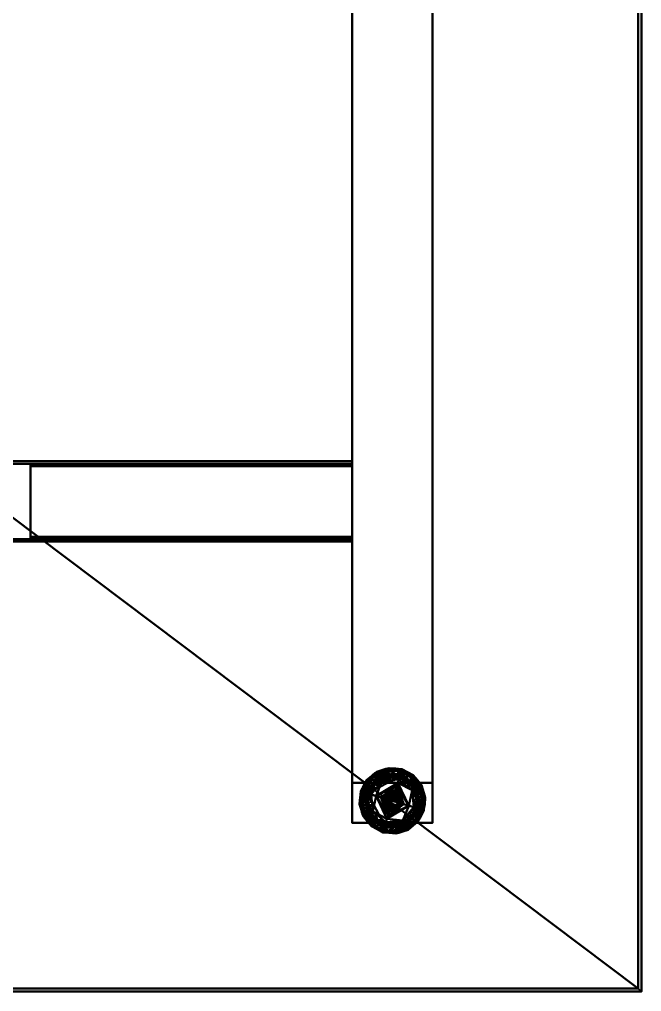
# Model space of a CAD drawing. Header units: millimetres. Extents: x -1905 to 795, y -245 to 965.
# Drawn here: x 409 to 795, y -245 to 360 of the extents above; entities that cross this region are included whole.
import ezdxf

# ---------------------------------------------------------------- set-up
doc = ezdxf.new("R2010")
doc.units = ezdxf.units.MM
doc.layers.add('I-FURN', color=7, linetype='Continuous', lineweight=40)

msp = doc.modelspace()

# ---------------------------------------------------------------- meshes
at = {"layer": 'I-FURN', "color": 252, "true_color": 0xa39689}
mesh = msp.add_polyface(dxfattribs=at)
corners = [(-554.52, -245.09, 725), (795.48, -245.09, 725), (795.48, 964.91, 725), (-554.52, 964.91, 725), (-554.52, 962.91, 725), (793.48, 962.91, 725), (793.48, -243.09, 725), (-554.52, -243.09, 725)]
mesh.append_faces([[corners[k] for k in face] for face in [(5, 6, 1, 2)]], dxfattribs={"vtx1": -1, "vtx3": -1, "color": 252})
mesh.append_faces([[corners[k] for k in face] for face in [(3, 4, 5, 2)]], dxfattribs={"vtx2": -1, "color": 252})
mesh.append_faces([[corners[k] for k in face] for face in [(6, 7, 0, 1)]], dxfattribs={"vtx3": -1, "color": 252})
mesh = msp.add_polyface(dxfattribs=at)
corners = [(-554.52, -245.09, 700), (-554.52, -243.09, 700), (793.48, -243.09, 700), (793.48, 962.91, 700), (-554.52, 962.91, 700), (-554.52, 964.91, 700), (795.48, 964.91, 700), (795.48, -245.09, 700)]
mesh.append_faces([[corners[k] for k in face] for face in [(2, 7, 0, 1)]], dxfattribs={"vtx0": -1, "color": 252})
mesh.append_faces([[corners[k] for k in face] for face in [(7, 2, 3, 6)]], dxfattribs={"vtx0": -1, "vtx2": -1, "color": 252})
mesh.append_faces([[corners[k] for k in face] for face in [(5, 6, 3, 4)]], dxfattribs={"vtx1": -1, "color": 252})
mesh = msp.add_polyface(dxfattribs=at)
corners = [(793.48, 962.91, 725), (-554.52, 962.91, 725), (-554.52, -243.09, 725), (793.48, -243.09, 725), (82.31, 428.44, 725), (82.31, 292.33, 725), (-202.78, 292.33, 725), (-202.78, 428.44, 725)]
mesh.append_faces([[corners[k] for k in face] for face in [(0, 4, 5, 3), (4, 0, 1, 7)]], dxfattribs={"vtx0": -1, "vtx2": -1, "color": 252})
mesh.append_faces([[corners[k] for k in face] for face in [(2, 3, 5, 6), (6, 7, 1, 2)]], dxfattribs={"vtx1": -1, "vtx3": -1, "color": 252})
mesh = msp.add_polyface(dxfattribs=at)
corners = [(793.48, 962.91, 700), (793.48, -243.09, 700), (-554.52, -243.09, 700), (-554.52, 962.91, 700), (82.31, 428.44, 700), (-202.78, 428.44, 700), (-202.78, 292.33, 700), (82.31, 292.33, 700)]
mesh.append_faces([[corners[k] for k in face] for face in [(3, 5, 6, 2), (2, 6, 7, 1)]], dxfattribs={"vtx0": -1, "vtx2": -1, "color": 252})
mesh.append_faces([[corners[k] for k in face] for face in [(4, 5, 3, 0), (7, 4, 0, 1)]], dxfattribs={"vtx1": -1, "vtx3": -1, "color": 252})
mesh = msp.add_polyface(dxfattribs=at)
corners = [(793.48, 962.91, 725), (793.48, -243.09, 725), (793.48, -243.09, 700), (793.48, 962.91, 700)]
mesh.append_faces([[corners[k] for k in face] for face in [(0, 1, 2, 3)]], dxfattribs={"color": 252})
mesh = msp.add_polyface(dxfattribs=at)
corners = [(793.48, -243.09, 725), (793.48, 962.91, 725), (793.48, 962.91, 700), (793.48, -243.09, 700)]
mesh.append_faces([[corners[k] for k in face] for face in [(0, 1, 2, 3)]], dxfattribs={"color": 252})
mesh = msp.add_polyface(dxfattribs=at)
corners = [(795.48, 964.91, 725), (795.48, -245.09, 725), (795.48, -245.09, 700), (795.48, 964.91, 700)]
mesh.append_faces([[corners[k] for k in face] for face in [(0, 1, 2, 3)]], dxfattribs={"color": 252})
at = {"layer": 'I-FURN', "color": 250, "true_color": 0x141414}
mesh = msp.add_polyface(dxfattribs=at)
corners = [(615.48, 859.91, 20.54), (615.48, 834.91, 20.54), (615.48, 834.91, 650), (615.48, -115.09, 650), (615.48, -115.09, 20.54), (615.48, -140.09, 20.54), (615.48, -140.09, 700), (615.48, 859.91, 700)]
mesh.append_faces([[corners[k] for k in face] for face in [(7, 2, 3, 6)]], dxfattribs={"vtx0": -1, "vtx2": -1, "color": 250})
mesh.append_faces([[corners[k] for k in face] for face in [(0, 1, 2, 7)]], dxfattribs={"vtx2": -1, "color": 250})
mesh.append_faces([[corners[k] for k in face] for face in [(3, 4, 5, 6)]], dxfattribs={"vtx3": -1, "color": 250})
mesh = msp.add_polyface(dxfattribs=at)
corners = [(615.48, 859.91, 700), (615.48, -140.09, 700), (665.48, -140.09, 700), (665.48, 859.91, 700)]
mesh.append_faces([[corners[k] for k in face] for face in [(3, 0, 1, 2)]], dxfattribs={"color": 250})
mesh = msp.add_polyface(dxfattribs=at)
corners = [(665.48, 859.91, 20.54), (665.48, 859.91, 700), (665.48, -140.09, 700), (665.48, -140.09, 20.54), (665.48, -115.09, 20.54), (665.48, -115.09, 650), (665.48, 834.91, 650), (665.48, 834.91, 20.54)]
mesh.append_faces([[corners[k] for k in face] for face in [(2, 5, 6, 1)]], dxfattribs={"vtx0": -1, "vtx2": -1, "color": 250})
mesh.append_faces([[corners[k] for k in face] for face in [(3, 4, 5, 2)]], dxfattribs={"vtx2": -1, "color": 250})
mesh.append_faces([[corners[k] for k in face] for face in [(6, 7, 0, 1)]], dxfattribs={"vtx3": -1, "color": 250})
mesh = msp.add_polyface(dxfattribs=at)
corners = [(615.48, -115.09, 650), (615.48, 834.91, 650), (665.48, 834.91, 650), (665.48, -115.09, 650)]
mesh.append_faces([[corners[k] for k in face] for face in [(0, 1, 2, 3)]], dxfattribs={"color": 250})
mesh = msp.add_polyface(dxfattribs=at)
corners = [(-1724.52, 84.91, 700), (-1724.52, 34.91, 700), (615.48, 34.91, 700), (615.48, 84.91, 700)]
mesh.append_faces([[corners[k] for k in face] for face in [(3, 0, 1, 2)]], dxfattribs={"color": 250})
mesh = msp.add_polyface(dxfattribs=at)
corners = [(-1724.52, 34.91, 650), (-1724.52, 84.91, 650), (615.48, 84.91, 650), (615.48, 34.91, 650)]
mesh.append_faces([[corners[k] for k in face] for face in [(0, 1, 2, 3)]], dxfattribs={"color": 250})
mesh = msp.add_polyface(dxfattribs=at)
corners = [(-1724.52, 84.91, 650), (-1724.52, 84.91, 700), (615.48, 84.91, 700), (615.48, 84.91, 650)]
mesh.append_faces([[corners[k] for k in face] for face in [(3, 0, 1, 2)]], dxfattribs={"color": 250})
mesh = msp.add_polyface(dxfattribs=at)
corners = [(615.48, 84.91, 700), (615.48, 34.91, 700), (615.48, 34.91, 650), (615.48, 84.91, 650), (615.48, 83.41, 698.5), (615.48, 83.41, 651.5), (615.48, 36.41, 651.5), (615.48, 36.41, 698.5)]
mesh.append_faces([[corners[k] for k in face] for face in [(3, 5, 6, 2), (2, 6, 7, 1)]], dxfattribs={"vtx0": -1, "vtx2": -1, "color": 250})
mesh.append_faces([[corners[k] for k in face] for face in [(4, 5, 3, 0), (7, 4, 0, 1)]], dxfattribs={"vtx1": -1, "vtx3": -1, "color": 250})
mesh = msp.add_polyface(dxfattribs=at)
corners = [(-1724.52, 83.41, 698.5), (-1724.52, 83.41, 651.5), (615.48, 83.41, 651.5), (615.48, 83.41, 698.5)]
mesh.append_faces([[corners[k] for k in face] for face in [(3, 0, 1, 2)]], dxfattribs={"color": 250})
mesh = msp.add_polyface(dxfattribs=at)
corners = [(-1724.52, 83.41, 651.5), (-1724.52, 36.41, 651.5), (615.48, 36.41, 651.5), (615.48, 83.41, 651.5)]
mesh.append_faces([[corners[k] for k in face] for face in [(3, 0, 1, 2)]], dxfattribs={"color": 250})
mesh = msp.add_polyface(dxfattribs=at)
corners = [(-1724.52, 36.41, 698.5), (-1724.52, 83.41, 698.5), (615.48, 83.41, 698.5), (615.48, 36.41, 698.5)]
mesh.append_faces([[corners[k] for k in face] for face in [(0, 1, 2, 3)]], dxfattribs={"color": 250})
mesh = msp.add_polyface(dxfattribs=at)
corners = [(415.48, 83.41, 651.5), (415.48, 81.91, 651.5), (415.48, 81.91, 697), (415.48, 37.91, 697), (415.48, 37.91, 651.5), (415.48, 36.41, 651.5), (415.48, 36.41, 698.5), (415.48, 83.41, 698.5)]
mesh.append_faces([[corners[k] for k in face] for face in [(7, 2, 3, 6)]], dxfattribs={"vtx0": -1, "vtx2": -1, "color": 250})
mesh.append_faces([[corners[k] for k in face] for face in [(0, 1, 2, 7)]], dxfattribs={"vtx2": -1, "color": 250})
mesh.append_faces([[corners[k] for k in face] for face in [(3, 4, 5, 6)]], dxfattribs={"vtx3": -1, "color": 250})
mesh = msp.add_polyface(dxfattribs=at)
corners = [(415.48, 83.41, 698.5), (415.48, 36.41, 698.5), (615.48, 36.41, 698.5), (615.48, 83.41, 698.5)]
mesh.append_faces([[corners[k] for k in face] for face in [(0, 1, 2, 3)]], dxfattribs={"color": 250})
mesh = msp.add_polyface(dxfattribs=at)
corners = [(415.48, 83.41, 651.5), (415.48, 83.41, 698.5), (615.48, 83.41, 698.5), (615.48, 83.41, 651.5)]
mesh.append_faces([[corners[k] for k in face] for face in [(3, 0, 1, 2)]], dxfattribs={"color": 250})
mesh = msp.add_polyface(dxfattribs=at)
corners = [(415.48, 81.91, 651.5), (415.48, 83.41, 651.5), (615.48, 83.41, 651.5), (615.48, 81.91, 651.5)]
mesh.append_faces([[corners[k] for k in face] for face in [(0, 1, 2, 3)]], dxfattribs={"color": 250})
mesh = msp.add_polyface(dxfattribs=at)
corners = [(415.48, 37.91, 697), (415.48, 81.91, 697), (615.48, 81.91, 697), (615.48, 37.91, 697)]
mesh.append_faces([[corners[k] for k in face] for face in [(3, 0, 1, 2)]], dxfattribs={"color": 250})
mesh = msp.add_polyface(dxfattribs=at)
corners = [(415.48, 81.91, 697), (415.48, 81.91, 651.5), (615.48, 81.91, 651.5), (615.48, 81.91, 697)]
mesh.append_faces([[corners[k] for k in face] for face in [(0, 1, 2, 3)]], dxfattribs={"color": 250})
mesh = msp.add_polyface(dxfattribs=at)
corners = [(615.48, 83.41, 651.5), (615.48, 83.41, 698.5), (615.48, 36.41, 698.5), (615.48, 36.41, 651.5), (615.48, 37.91, 651.5), (615.48, 37.91, 697), (615.48, 81.91, 697), (615.48, 81.91, 651.5)]
mesh.append_faces([[corners[k] for k in face] for face in [(2, 5, 6, 1)]], dxfattribs={"vtx0": -1, "vtx2": -1, "color": 250})
mesh.append_faces([[corners[k] for k in face] for face in [(3, 4, 5, 2)]], dxfattribs={"vtx2": -1, "color": 250})
mesh.append_faces([[corners[k] for k in face] for face in [(6, 7, 0, 1)]], dxfattribs={"vtx3": -1, "color": 250})
mesh = msp.add_polyface(dxfattribs=at)
corners = [(-1724.52, 36.41, 651.5), (-1724.52, 36.41, 698.5), (615.48, 36.41, 698.5), (615.48, 36.41, 651.5)]
mesh.append_faces([[corners[k] for k in face] for face in [(3, 0, 1, 2)]], dxfattribs={"color": 250})
mesh = msp.add_polyface(dxfattribs=at)
corners = [(415.48, 36.41, 651.5), (415.48, 37.91, 651.5), (615.48, 37.91, 651.5), (615.48, 36.41, 651.5)]
mesh.append_faces([[corners[k] for k in face] for face in [(0, 1, 2, 3)]], dxfattribs={"color": 250})
mesh = msp.add_polyface(dxfattribs=at)
corners = [(415.48, 37.91, 651.5), (415.48, 37.91, 697), (615.48, 37.91, 697), (615.48, 37.91, 651.5)]
mesh.append_faces([[corners[k] for k in face] for face in [(3, 0, 1, 2)]], dxfattribs={"color": 250})
mesh = msp.add_polyface(dxfattribs=at)
corners = [(415.48, 36.41, 698.5), (415.48, 36.41, 651.5), (615.48, 36.41, 651.5), (615.48, 36.41, 698.5)]
mesh.append_faces([[corners[k] for k in face] for face in [(3, 0, 1, 2)]], dxfattribs={"color": 250})
mesh = msp.add_polyface(dxfattribs=at)
corners = [(-1724.52, 34.91, 700), (-1724.52, 34.91, 650), (615.48, 34.91, 650), (615.48, 34.91, 700)]
mesh.append_faces([[corners[k] for k in face] for face in [(3, 0, 1, 2)]], dxfattribs={"color": 250})
at = {"layer": 'I-FURN', "color": 250, "true_color": 0x191919}
mesh = msp.add_polyface(dxfattribs=at)
corners = [(625.1, -121.73, -0.13), (623.48, -121.25, 0.2), (622.12, -120.83, 1.16), (621.2, -120.56, 2.58), (620.88, -120.46, 4.27), (624.64, -113.4, 4.27), (630.81, -108.31, 4.27), (638.46, -105.97, 4.27), (646.42, -106.74, 4.27), (653.48, -110.49, 4.27), (658.57, -116.66, 4.27), (660.91, -124.31, 4.27), (660.15, -132.27, 4.27), (659.82, -132.18, 2.58), (658.91, -131.9, 1.16), (657.54, -131.49, 0.2), (655.93, -131.01, -0.13), (654.7, -118.75, -0.13), (645.15, -110.95, -0.13), (632.89, -112.19, -0.13), (626.69, -113.19, 1.04), (659.31, -123, 1.04), (622.94, -116.6, 4.27), (660.56, -127.92, 4.27), (623.9, -116.35, 1.35), (659.9, -127.18, 1.35), (642.1, -107.22, 1.16), (649.75, -109.53, 1.16), (635.07, -107.84, 1.26), (655.28, -113.92, 1.26), (624.9, -117.55, 0.27), (628.99, -116.96, -0.13), (658.4, -127.63, 0.27), (655.31, -124.88, -0.13), (630.66, -111.03, 0.42), (631.31, -108.73, 2.04), (627.72, -110.86, 4.27), (625.91, -112.45, 2.61), (634.63, -107.14, 4.27), (628.57, -110.08, 2.66), (657.2, -119.01, 0.42), (657.93, -116.74, 2.04), (659.74, -120.49, 4.27), (660.37, -122.82, 2.61), (656.03, -113.58, 4.27), (659.46, -119.38, 2.66), (639.02, -111.57, -0.13), (649.92, -114.85, -0.13), (642.44, -106.36, 4.27), (649.95, -108.62, 4.27), (646.24, -107.32, 2.03), (645.57, -108.8, 0.44), (633.69, -109.83, 0.25), (637.89, -108.46, 0.35), (638.66, -106.91, 1.53), (655.33, -116.34, 0.25), (652.59, -112.88, 0.35), (652.8, -111.17, 1.53)]
mesh.append_faces([[corners[k] for k in face] for face in [(5, 24, 22), (8, 50, 48), (1, 30, 0), (47, 56, 17), (17, 40, 33), (36, 37, 5), (7, 28, 38), (42, 45, 10), (46, 51, 18), (49, 50, 8), (9, 57, 49)]], dxfattribs={"vtx0": -1, "vtx1": -1, "color": 250})
mesh.append_faces([[corners[k] for k in face] for face in [(29, 44, 41), (32, 21, 25), (42, 43, 45), (24, 30, 1), (28, 34, 35), (27, 51, 50), (3, 22, 24), (30, 24, 20), (40, 29, 41), (37, 20, 24), (27, 47, 51), (52, 34, 28), (32, 33, 21), (23, 13, 25), (17, 56, 55), (50, 49, 27), (35, 38, 28), (30, 20, 31), (27, 49, 57), (25, 15, 32), (43, 21, 45), (28, 53, 52), (34, 20, 35), (53, 28, 54), (40, 55, 29), (34, 31, 20), (37, 39, 20), (39, 37, 36), (5, 37, 24), (35, 20, 39), (35, 39, 6), (40, 21, 33), (40, 41, 21), (11, 25, 43), (10, 45, 41), (21, 43, 25), (41, 45, 21), (52, 53, 19), (26, 48, 50), (57, 56, 27), (26, 50, 51), (26, 51, 46), (52, 19, 34), (53, 26, 46), (26, 53, 54), (26, 54, 48), (54, 28, 7), (56, 29, 55), (55, 40, 17), (29, 56, 57), (56, 47, 27), (57, 9, 29)]], dxfattribs={"vtx0": -1, "vtx1": -1, "vtx2": -1, "color": 250})
mesh.append_faces([[corners[k] for k in face] for face in [(25, 14, 15), (32, 15, 16), (39, 36, 6), (32, 16, 33), (35, 6, 38), (29, 9, 44)]], dxfattribs={"vtx0": -1, "vtx2": -1, "color": 250})
mesh.append_faces([[corners[k] for k in face] for face in [(2, 3, 24), (13, 14, 25), (7, 48, 54), (1, 2, 24), (11, 23, 25), (31, 0, 30), (19, 31, 34), (42, 11, 43), (44, 10, 41), (47, 18, 51), (46, 19, 53)]], dxfattribs={"vtx1": -1, "vtx2": -1, "color": 250})
mesh.append_faces([[corners[k] for k in face] for face in [(23, 12, 13), (3, 4, 22)]], dxfattribs={"vtx2": -1, "color": 250})
mesh = msp.add_polyface(dxfattribs=at)
corners = [(620.88, -120.46, 4.27), (621.08, -120.52, 5.59), (621.64, -120.69, 6.78), (622.52, -120.96, 7.75), (623.64, -121.29, 8.39), (632.17, -110.84, 8.39), (645.59, -109.49, 8.39), (656.04, -118.03, 8.39), (657.39, -131.45, 8.39), (658.51, -131.78, 7.75), (659.39, -132.05, 6.78), (659.95, -132.22, 5.59), (660.15, -132.27, 4.27), (660.91, -124.31, 4.27), (658.57, -116.66, 4.27), (653.48, -110.49, 4.27), (646.42, -106.74, 4.27), (638.46, -105.97, 4.27), (630.81, -108.31, 4.27), (624.64, -113.4, 4.27), (627.9, -116.07, 8.39), (656.72, -124.74, 8.39), (624.38, -114.84, 6.6), (660.33, -125.66, 6.6), (622.94, -116.6, 4.27), (660.56, -127.92, 4.27), (622.56, -117.15, 5.9), (660.58, -128.59, 5.9), (629.61, -110.06, 6.9), (658.61, -118.78, 6.9), (624.1, -117.21, 7.75), (626.56, -113.28, 7.45), (659.25, -127.79, 7.75), (659.38, -123.15, 7.45), (636.55, -107.18, 6.94), (654.41, -112.56, 6.94), (626.94, -111.61, 6.19), (659.98, -121.55, 6.19), (629.65, -109.24, 5.61), (634.63, -107.14, 4.27), (633.06, -107.79, 6.26), (627.72, -110.86, 4.27), (632.95, -108.92, 7.56), (659.03, -118.08, 5.61), (656.03, -113.58, 4.27), (656.98, -114.98, 6.26), (659.74, -120.49, 4.27), (656.66, -116.3, 7.55), (656.38, -121.38, 8.39), (636.47, -106.48, 5.59), (642.51, -106.39, 6.15), (648.96, -108.41, 6.58), (654.86, -112.01, 5.59), (649.95, -108.62, 4.27), (652.19, -110.08, 6.22), (638.88, -110.17, 8.39), (635.53, -110.51, 8.39), (650.82, -113.76, 8.39), (651.24, -110.65, 7.55), (653.43, -115.89, 8.39), (647.67, -108.94, 7.71), (642.93, -107.61, 7.65), (648.2, -111.63, 8.39), (625.77, -118.68, 8.39), (657.05, -128.09, 8.39), (630.04, -113.46, 8.39), (642.44, -106.36, 4.27), (642.24, -109.83, 8.39)]
mesh.append_faces([[corners[k] for k in face] for face in [(4, 30, 3), (10, 27, 9), (24, 26, 19), (2, 26, 1), (53, 54, 15), (19, 36, 41), (44, 45, 14), (15, 52, 44), (55, 34, 56)]], dxfattribs={"vtx0": -1, "vtx1": -1, "color": 250})
mesh.append_faces([[corners[k] for k in face] for face in [(23, 27, 13), (19, 26, 22), (26, 24, 1), (22, 30, 31), (36, 31, 28), (42, 40, 28), (40, 38, 28), (49, 34, 50), (27, 11, 25), (43, 45, 29), (33, 23, 37), (3, 30, 22), (32, 23, 33), (45, 47, 29), (28, 38, 36), (26, 3, 22), (23, 9, 27), (23, 32, 9), (30, 63, 31), (31, 36, 22), (37, 46, 43), (28, 65, 42), (47, 45, 35), (37, 29, 33), (64, 32, 33), (47, 48, 29), (49, 50, 17), (51, 50, 61), (16, 50, 51), (36, 19, 22), (38, 41, 36), (29, 37, 43), (37, 23, 13), (54, 51, 58), (40, 42, 34), (38, 40, 18), (49, 40, 34), (52, 45, 44), (35, 45, 52), (14, 45, 43), (29, 48, 33), (51, 60, 58), (40, 49, 39), (52, 15, 54), (60, 51, 61), (54, 58, 35), (42, 56, 34), (35, 52, 54), (51, 54, 53), (50, 34, 61), (59, 47, 35), (60, 62, 58), (59, 35, 58), (61, 6, 60), (55, 61, 34), (28, 31, 65)]], dxfattribs={"vtx0": -1, "vtx1": -1, "vtx2": -1, "color": 250})
mesh.append_faces([[corners[k] for k in face] for face in [(40, 39, 18), (26, 2, 3), (38, 18, 41), (42, 65, 5), (37, 13, 46), (42, 5, 56), (60, 6, 62), (30, 4, 63)]], dxfattribs={"vtx0": -1, "vtx2": -1, "color": 250})
mesh.append_faces([[corners[k] for k in face] for face in [(8, 9, 32), (20, 65, 31, 63), (10, 11, 27), (7, 48, 47), (25, 13, 27), (64, 8, 32), (21, 64, 33, 48), (57, 59, 58, 62), (17, 39, 49), (46, 14, 43), (66, 17, 50, 16), (53, 16, 51), (59, 7, 47), (67, 6, 61, 55)]], dxfattribs={"vtx1": -1, "vtx2": -1, "color": 250})
mesh.append_faces([[corners[k] for k in face] for face in [(24, 0, 1), (11, 12, 25)]], dxfattribs={"vtx2": -1, "color": 250})
mesh = msp.add_polyface(dxfattribs=at)
corners = [(657.39, -131.45, 8.39), (656.04, -118.03, 8.39), (645.59, -109.49, 8.39), (632.17, -110.84, 8.39), (623.64, -121.29, 8.39), (624.57, -121.57, 8.78), (625.48, -121.85, 9.22), (626.37, -122.11, 9.71), (627.24, -122.37, 10.25), (633.95, -114.16, 10.25), (644.51, -113.09, 10.25), (652.73, -119.81, 10.25), (653.79, -130.36, 10.25), (654.66, -130.62, 9.71), (655.54, -130.89, 9.22), (656.46, -131.17, 8.78), (629.65, -119.42, 10.25), (653.41, -126.57, 10.25), (626.7, -117.54, 8.39), (656.91, -126.62, 8.39), (626.66, -118.04, 9), (656.67, -127.07, 9), (629.44, -114.19, 8.39), (631.41, -113.59, 9.22), (639.23, -113.62, 10.25), (638.88, -110.17, 8.39), (656.47, -122.32, 8.39), (655.16, -120.73, 9.22), (648.62, -116.45, 10.25), (650.82, -113.76, 8.39), (642.02, -110.75, 9.22), (647.86, -112.55, 9.25), (652.15, -116.07, 9.3), (636.05, -111.78, 9.45), (627.46, -119.03, 9.6), (631.8, -116.79, 10.25), (628.98, -116.12, 9.36), (628.26, -115.23, 8.82), (630.98, -115.05, 9.69), (633.29, -113.38, 9.66), (655.45, -127.45, 9.6), (653.07, -123.19, 10.25), (655.79, -124.18, 9.36), (656.88, -123.84, 8.82), (654.71, -122.19, 9.69), (653.7, -119.52, 9.66), (653.96, -118.16, 9.2), (653.43, -115.89, 8.39), (653.46, -116.05, 8.83), (650.73, -113.62, 8.92), (648.2, -111.63, 8.39), (646.84, -111, 8.79), (643.66, -110.01, 8.78), (640.35, -109.75, 8.79), (635.53, -110.51, 8.39), (634.19, -111.21, 8.88), (638.84, -110.81, 9.25), (642.24, -109.83, 8.39), (645.04, -111.34, 9.22), (637.17, -110.14, 8.82), (649.97, -114.3, 9.41), (641.87, -113.36, 10.25), (646.56, -114.77, 10.25), (650.67, -118.13, 10.25), (636.59, -113.89, 10.25)]
mesh.append_faces([[corners[k] for k in face] for face in [(5, 18, 4)]], dxfattribs={"vtx0": -1, "color": 250})
mesh.append_faces([[corners[k] for k in face] for face in [(35, 36, 16), (15, 21, 14), (18, 37, 22), (9, 38, 35), (14, 40, 13), (11, 45, 63), (24, 33, 64)]], dxfattribs={"vtx0": -1, "vtx1": -1, "color": 250})
mesh.append_faces([[corners[k] for k in face] for face in [(21, 42, 40), (30, 58, 52), (36, 37, 20), (18, 20, 37), (42, 43, 27), (38, 39, 23), (14, 21, 40), (58, 10, 31), (15, 19, 21), (5, 20, 18), (51, 31, 49), (39, 55, 23), (45, 11, 44), (36, 20, 34), (49, 32, 48), (49, 60, 32), (51, 49, 50), (45, 46, 32), (53, 30, 52), (38, 23, 36), (6, 34, 20), (36, 34, 16), (38, 9, 39), (37, 23, 22), (23, 37, 36), (36, 35, 38), (39, 64, 33), (55, 39, 33), (43, 42, 21), (40, 42, 17), (44, 42, 27), (19, 43, 21), (27, 43, 26), (44, 27, 45), (41, 42, 44), (46, 45, 27), (45, 32, 63), (27, 1, 46), (49, 31, 60), (46, 48, 32), (1, 48, 46), (48, 29, 49), (52, 51, 2), (58, 31, 51), (57, 53, 52), (56, 30, 53), (33, 59, 55), (23, 55, 3), (33, 56, 59), (56, 53, 59), (24, 56, 33), (52, 58, 51), (56, 61, 30), (25, 59, 53), (54, 55, 59), (61, 58, 30), (62, 60, 31), (60, 63, 32)]], dxfattribs={"vtx0": -1, "vtx1": -1, "vtx2": -1, "color": 250})
mesh.append_faces([[corners[k] for k in face] for face in [(40, 17, 12), (20, 5, 6), (34, 6, 7), (39, 9, 64), (49, 29, 50), (53, 57, 25), (52, 2, 57), (31, 10, 62)]], dxfattribs={"vtx0": -1, "vtx2": -1, "color": 250})
mesh.append_faces([[corners[k] for k in face] for face in [(48, 1, 47, 29), (60, 62, 28, 63)]], dxfattribs={"vtx0": -1, "vtx3": -1, "color": 250})
mesh.append_faces([[corners[k] for k in face] for face in [(8, 16, 34), (26, 1, 27), (12, 13, 40), (19, 26, 43), (3, 22, 23), (7, 8, 34), (61, 10, 58), (41, 17, 42), (25, 54, 59), (24, 61, 56), (11, 41, 44), (50, 2, 51), (54, 3, 55)]], dxfattribs={"vtx1": -1, "vtx2": -1, "color": 250})
mesh.append_faces([[corners[k] for k in face] for face in [(15, 0, 19)]], dxfattribs={"vtx2": -1, "color": 250})
mesh = msp.add_polyface(dxfattribs=at)
corners = [(625.1, -121.73, -0.13), (632.89, -112.19, -0.13), (645.15, -110.95, -0.13), (654.7, -118.75, -0.13), (655.93, -131.01, -0.13), (648.14, -140.55, -0.13), (635.88, -141.79, -0.13), (626.33, -133.99, -0.13)]
mesh.append_faces([[corners[k] for k in face] for face in [(0, 6, 7)]], dxfattribs={"vtx0": -1, "color": 250})
mesh.append_faces([[corners[k] for k in face] for face in [(1, 2, 0)]], dxfattribs={"vtx1": -1, "color": 250})
mesh.append_faces([[corners[k] for k in face] for face in [(4, 5, 6, 0), (2, 3, 4, 0)]], dxfattribs={"vtx2": -1, "vtx3": -1, "color": 250})
mesh = msp.add_polyface(dxfattribs=at)
corners = [(644.51, -113.09, 10.25), (633.95, -114.16, 10.25), (627.24, -122.37, 10.25), (628.3, -132.93, 10.25), (636.52, -139.65, 10.25), (637.14, -137.58, 11.47), (637.79, -135.42, 12.48), (638.47, -133.18, 13.27), (639.16, -130.87, 13.84), (638.19, -130.46, 13.84), (637.34, -129.84, 13.84), (636.65, -129.04, 13.84), (636.15, -128.12, 13.84), (635.87, -127.1, 13.84), (635.83, -126.05, 13.84), (636.01, -125.01, 13.84), (636.43, -124.05, 13.84), (637.05, -123.2, 13.84), (637.84, -122.5, 13.84), (638.77, -122.01, 13.84), (639.78, -121.73, 13.84), (640.83, -121.68, 13.84), (641.87, -121.87, 13.84), (642.56, -119.56, 13.27), (643.24, -117.32, 12.48), (643.89, -115.15, 11.47), (630.37, -123.32, 12), (633.31, -124.2, 13.15)]
mesh.append_faces([[corners[k] for k in face] for face in [(23, 21, 22)]], dxfattribs={"vtx0": -1, "color": 250})
mesh.append_faces([[corners[k] for k in face] for face in [(6, 26, 5), (3, 26, 2), (7, 27, 6), (13, 27, 12), (25, 26, 24), (11, 7, 10), (15, 27, 14), (17, 27, 16), (18, 27, 17), (21, 23, 20), (19, 23, 18)]], dxfattribs={"vtx0": -1, "vtx1": -1, "color": 250})
mesh.append_faces([[corners[k] for k in face] for face in [(26, 6, 27), (3, 5, 26), (26, 27, 24), (12, 27, 7), (27, 18, 23), (26, 25, 1)]], dxfattribs={"vtx0": -1, "vtx1": -1, "vtx2": -1, "color": 250})
mesh.append_faces([[corners[k] for k in face] for face in [(27, 13, 14), (7, 9, 10), (7, 11, 12), (26, 1, 2), (23, 19, 20)]], dxfattribs={"vtx0": -1, "vtx2": -1, "color": 250})
mesh.append_faces([[corners[k] for k in face] for face in [(4, 5, 3), (0, 1, 25)]], dxfattribs={"vtx1": -1, "color": 250})
mesh.append_faces([[corners[k] for k in face] for face in [(23, 24, 27), (15, 16, 27)]], dxfattribs={"vtx1": -1, "vtx2": -1, "color": 250})
mesh.append_faces([[corners[k] for k in face] for face in [(7, 8, 9)]], dxfattribs={"vtx2": -1, "color": 250})
mesh = msp.add_polyface(dxfattribs=at)
corners = [(641.87, -121.87, 13.84), (642.84, -122.28, 13.84), (643.69, -122.9, 13.84), (644.38, -123.69, 13.84), (644.88, -124.62, 13.84), (645.16, -125.64, 13.84), (645.2, -126.69, 13.84), (645.02, -127.72, 13.84), (644.6, -128.69, 13.84), (643.98, -129.54, 13.84), (643.19, -130.23, 13.84), (642.26, -130.73, 13.84), (641.25, -131.01, 13.84), (640.2, -131.06, 13.84), (639.16, -130.87, 13.84), (638.47, -133.18, 13.27), (637.79, -135.42, 12.48), (637.14, -137.58, 11.47), (636.52, -139.65, 10.25), (647.08, -138.58, 10.25), (653.79, -130.36, 10.25), (652.73, -119.81, 10.25), (644.51, -113.09, 10.25), (643.89, -115.15, 11.47), (643.24, -117.32, 12.48), (642.56, -119.56, 13.27), (650.66, -129.42, 12), (647.72, -128.54, 13.15)]
mesh.append_faces([[corners[k] for k in face] for face in [(15, 13, 14)]], dxfattribs={"vtx0": -1, "color": 250})
mesh.append_faces([[corners[k] for k in face] for face in [(7, 27, 6), (24, 26, 23), (21, 26, 20), (5, 27, 4), (3, 25, 2), (9, 27, 8), (10, 27, 9), (25, 27, 24), (13, 15, 12), (11, 15, 10), (20, 26, 19)]], dxfattribs={"vtx0": -1, "vtx1": -1, "color": 250})
mesh.append_faces([[corners[k] for k in face] for face in [(24, 27, 26), (27, 25, 4), (17, 19, 26), (27, 10, 15), (26, 27, 16), (26, 21, 23)]], dxfattribs={"vtx0": -1, "vtx1": -1, "vtx2": -1, "color": 250})
mesh.append_faces([[corners[k] for k in face] for face in [(27, 5, 6), (25, 1, 2), (25, 3, 4), (26, 16, 17), (15, 11, 12)]], dxfattribs={"vtx0": -1, "vtx2": -1, "color": 250})
mesh.append_faces([[corners[k] for k in face] for face in [(22, 23, 21), (18, 19, 17)]], dxfattribs={"vtx1": -1, "color": 250})
mesh.append_faces([[corners[k] for k in face] for face in [(7, 8, 27), (15, 16, 27)]], dxfattribs={"vtx1": -1, "vtx2": -1, "color": 250})
mesh.append_faces([[corners[k] for k in face] for face in [(25, 0, 1)]], dxfattribs={"vtx2": -1, "color": 250})
at = {"layer": 'I-FURN', "color": 250, "true_color": 0x141414}
mesh = msp.add_polyface(dxfattribs=at)
corners = [(615.48, -115.09, 20.54), (615.48, -115.09, 650), (665.48, -115.09, 650), (665.48, -115.09, 20.54)]
mesh.append_faces([[corners[k] for k in face] for face in [(0, 1, 2, 3)]], dxfattribs={"color": 250})
mesh = msp.add_polyface(dxfattribs=at)
corners = [(615.48, -140.09, 20.54), (615.48, -115.09, 20.54), (665.48, -115.09, 20.54), (665.48, -140.09, 20.54)]
mesh.append_faces([[corners[k] for k in face] for face in [(0, 1, 2, 3)]], dxfattribs={"color": 250})
at = {"layer": 'I-FURN', "color": 250, "true_color": 0x191919}
mesh = msp.add_polyface(dxfattribs=at)
corners = [(657.39, -131.45, 8.39), (648.86, -141.89, 8.39), (635.44, -143.25, 8.39), (624.99, -134.71, 8.39), (623.64, -121.29, 8.39), (622.52, -120.96, 7.75), (621.64, -120.69, 6.78), (621.08, -120.52, 5.59), (620.88, -120.46, 4.27), (620.12, -128.43, 4.27), (622.46, -136.07, 4.27), (627.55, -142.25, 4.27), (634.61, -146, 4.27), (642.57, -146.77, 4.27), (650.22, -144.43, 4.27), (656.39, -139.34, 4.27), (660.15, -132.27, 4.27), (659.95, -132.22, 5.59), (659.39, -132.05, 6.78), (658.51, -131.78, 7.75), (653.13, -136.67, 8.39), (624.31, -128, 8.39), (656.65, -137.89, 6.6), (620.7, -127.08, 6.6), (658.09, -136.13, 4.27), (620.47, -124.81, 4.27), (658.47, -135.59, 5.9), (620.45, -124.15, 5.9), (651.42, -142.68, 6.9), (622.42, -133.96, 6.9), (656.93, -135.52, 7.75), (654.47, -139.46, 7.45), (621.78, -124.95, 7.75), (621.65, -129.59, 7.45), (644.48, -145.56, 6.94), (626.62, -140.18, 6.94), (654.09, -141.13, 6.19), (621.05, -131.19, 6.19), (651.38, -143.5, 5.61), (646.4, -145.6, 4.27), (647.97, -144.95, 6.26), (653.31, -141.88, 4.27), (648.08, -143.82, 7.56), (622, -134.66, 5.61), (625, -139.16, 4.27), (624.04, -137.75, 6.26), (621.29, -132.25, 4.27), (624.37, -136.43, 7.55), (624.65, -131.36, 8.39), (644.56, -146.26, 5.59), (638.52, -146.34, 6.15), (632.07, -144.33, 6.58), (626.16, -140.72, 5.59), (631.08, -144.12, 4.27), (628.84, -142.66, 6.22), (642.15, -142.57, 8.39), (645.5, -142.23, 8.39), (630.21, -138.98, 8.39), (629.79, -142.09, 7.55), (627.6, -136.85, 8.39), (633.36, -143.8, 7.71), (638.1, -145.13, 7.65), (632.83, -141.11, 8.39), (655.26, -134.06, 8.39), (623.98, -124.65, 8.39), (650.99, -139.28, 8.39), (638.59, -146.38, 4.27), (638.79, -142.91, 8.39)]
mesh.append_faces([[corners[k] for k in face] for face in [(6, 27, 5), (18, 26, 17), (19, 26, 18), (0, 30, 19), (24, 26, 15), (48, 47, 3), (53, 54, 11), (15, 36, 41), (44, 45, 10), (11, 52, 44), (55, 34, 56)]], dxfattribs={"vtx0": -1, "vtx1": -1, "color": 250})
mesh.append_faces([[corners[k] for k in face] for face in [(15, 26, 22), (32, 23, 33), (19, 30, 22), (40, 28, 42), (26, 24, 17), (28, 38, 36), (27, 7, 25), (36, 31, 28), (26, 19, 22), (40, 38, 28), (22, 30, 31), (49, 34, 50), (23, 27, 9), (29, 45, 47), (28, 65, 42), (37, 33, 23), (45, 29, 43), (27, 23, 5), (31, 36, 22), (37, 46, 43), (5, 23, 32), (30, 63, 31), (47, 45, 35), (37, 29, 33), (64, 32, 33), (47, 48, 29), (49, 50, 13), (51, 50, 61), (12, 50, 51), (36, 15, 22), (38, 41, 36), (29, 37, 43), (37, 23, 9), (54, 51, 58), (40, 42, 34), (38, 40, 14), (49, 40, 34), (52, 45, 44), (35, 45, 52), (10, 45, 43), (29, 48, 33), (51, 60, 58), (40, 49, 39), (52, 11, 54), (60, 51, 61), (54, 58, 35), (42, 56, 34), (35, 52, 54), (51, 54, 53), (50, 34, 61), (59, 47, 35), (60, 62, 58), (59, 35, 58), (61, 2, 60), (55, 61, 34), (28, 31, 65)]], dxfattribs={"vtx0": -1, "vtx1": -1, "vtx2": -1, "color": 250})
mesh.append_faces([[corners[k] for k in face] for face in [(27, 25, 9), (38, 14, 41), (42, 65, 1), (37, 9, 46), (42, 1, 56), (60, 2, 62), (30, 0, 63)]], dxfattribs={"vtx0": -1, "vtx2": -1, "color": 250})
mesh.append_faces([[corners[k] for k in face] for face in [(20, 65, 31, 63), (39, 14, 40), (6, 7, 27), (4, 5, 32), (64, 4, 32), (21, 64, 33, 48), (57, 59, 58, 62), (13, 39, 49), (46, 10, 43), (66, 13, 50, 12), (53, 12, 51), (59, 3, 47), (67, 2, 61, 55)]], dxfattribs={"vtx1": -1, "vtx2": -1, "color": 250})
mesh.append_faces([[corners[k] for k in face] for face in [(24, 16, 17), (7, 8, 25)]], dxfattribs={"vtx2": -1, "color": 250})
mesh = msp.add_polyface(dxfattribs=at)
corners = [(660.15, -132.27, 4.27), (656.39, -139.34, 4.27), (650.22, -144.43, 4.27), (642.57, -146.77, 4.27), (634.61, -146, 4.27), (627.55, -142.25, 4.27), (622.46, -136.07, 4.27), (620.12, -128.43, 4.27), (620.88, -120.46, 4.27), (621.2, -120.56, 2.58), (622.12, -120.83, 1.16), (623.48, -121.25, 0.2), (625.1, -121.73, -0.13), (626.33, -133.99, -0.13), (635.88, -141.79, -0.13), (648.14, -140.55, -0.13), (655.93, -131.01, -0.13), (657.54, -131.49, 0.2), (658.91, -131.9, 1.16), (659.82, -132.18, 2.58), (654.33, -139.55, 1.04), (621.72, -129.73, 1.04), (658.09, -136.13, 4.27), (620.47, -124.81, 4.27), (657.13, -136.39, 1.35), (621.13, -125.56, 1.35), (638.93, -145.51, 1.16), (631.27, -143.21, 1.16), (645.96, -144.9, 1.26), (625.75, -138.81, 1.26), (656.13, -135.19, 0.27), (652.03, -135.78, -0.13), (622.63, -125.11, 0.27), (625.72, -127.86, -0.13), (650.37, -141.71, 0.42), (649.72, -144.01, 2.04), (653.31, -141.88, 4.27), (655.12, -140.28, 2.61), (646.4, -145.6, 4.27), (652.46, -142.65, 2.66), (623.83, -133.73, 0.42), (623.1, -136, 2.04), (621.29, -132.25, 4.27), (620.65, -129.92, 2.61), (625, -139.16, 4.27), (621.57, -133.36, 2.66), (642.01, -141.17, -0.13), (631.1, -137.89, -0.13), (638.59, -146.38, 4.27), (631.08, -144.12, 4.27), (634.79, -145.41, 2.03), (635.46, -143.94, 0.44), (647.34, -142.91, 0.25), (643.14, -144.28, 0.35), (642.37, -145.82, 1.53), (625.7, -136.4, 0.25), (628.44, -139.86, 0.35), (628.23, -141.57, 1.53)]
mesh.append_faces([[corners[k] for k in face] for face in [(22, 19, 0)]], dxfattribs={"vtx0": -1, "color": 250})
mesh.append_faces([[corners[k] for k in face] for face in [(17, 30, 16), (48, 54, 3), (1, 24, 22), (23, 25, 7), (4, 50, 48), (13, 40, 33), (36, 37, 1), (3, 28, 38), (42, 45, 6), (46, 51, 14), (49, 50, 4), (5, 57, 49)]], dxfattribs={"vtx0": -1, "vtx1": -1, "color": 250})
mesh.append_faces([[corners[k] for k in face] for face in [(52, 34, 28), (17, 24, 30), (28, 34, 35), (29, 44, 41), (32, 21, 25), (19, 22, 24), (30, 20, 31), (43, 21, 45), (27, 47, 51), (28, 53, 52), (30, 24, 20), (27, 49, 57), (35, 38, 28), (32, 33, 21), (42, 43, 45), (9, 25, 23), (40, 29, 41), (26, 50, 51), (32, 25, 11), (50, 27, 51), (37, 20, 24), (56, 55, 13), (34, 20, 35), (54, 53, 28), (40, 55, 29), (34, 31, 20), (37, 39, 20), (39, 37, 36), (1, 37, 24), (35, 20, 39), (35, 39, 2), (40, 21, 33), (40, 41, 21), (7, 25, 43), (6, 45, 41), (21, 43, 25), (41, 45, 21), (52, 53, 15), (26, 48, 50), (57, 56, 27), (27, 50, 49), (26, 51, 46), (52, 15, 34), (53, 26, 46), (26, 53, 54), (26, 54, 48), (54, 28, 3), (56, 29, 55), (55, 40, 13), (29, 56, 57), (56, 47, 27), (57, 5, 29)]], dxfattribs={"vtx0": -1, "vtx1": -1, "vtx2": -1, "color": 250})
mesh.append_faces([[corners[k] for k in face] for face in [(39, 36, 2), (32, 12, 33), (35, 2, 38), (29, 5, 44)]], dxfattribs={"vtx0": -1, "vtx2": -1, "color": 250})
mesh.append_faces([[corners[k] for k in face] for face in [(18, 19, 24), (17, 18, 24), (10, 11, 25), (13, 47, 56), (11, 12, 32), (9, 10, 25), (31, 16, 30), (15, 31, 34), (42, 7, 43), (44, 6, 41), (47, 14, 51), (46, 15, 53)]], dxfattribs={"vtx1": -1, "vtx2": -1, "color": 250})
mesh.append_faces([[corners[k] for k in face] for face in [(23, 8, 9)]], dxfattribs={"vtx2": -1, "color": 250})
mesh = msp.add_polyface(dxfattribs=at)
corners = [(636.52, -139.65, 10.25), (628.3, -132.93, 10.25), (627.24, -122.37, 10.25), (626.37, -122.11, 9.71), (625.48, -121.85, 9.22), (624.57, -121.57, 8.78), (623.64, -121.29, 8.39), (624.99, -134.71, 8.39), (635.44, -143.25, 8.39), (648.86, -141.89, 8.39), (657.39, -131.45, 8.39), (656.46, -131.17, 8.78), (655.54, -130.89, 9.22), (654.66, -130.62, 9.71), (653.79, -130.36, 10.25), (647.08, -138.58, 10.25), (651.38, -133.32, 10.25), (627.62, -126.17, 10.25), (654.33, -135.2, 8.39), (624.12, -126.11, 8.39), (654.37, -134.7, 9), (624.36, -125.67, 9), (651.59, -138.55, 8.39), (649.62, -139.15, 9.22), (641.8, -139.11, 10.25), (642.15, -142.57, 8.39), (624.56, -130.41, 8.39), (625.87, -132.01, 9.22), (632.41, -136.29, 10.25), (630.21, -138.98, 8.39), (639.01, -141.99, 9.22), (633.17, -140.19, 9.25), (628.88, -136.67, 9.3), (644.98, -140.96, 9.45), (653.57, -133.71, 9.6), (649.23, -135.95, 10.25), (652.05, -136.62, 9.36), (652.77, -137.51, 8.82), (650.05, -137.69, 9.69), (647.74, -139.35, 9.66), (625.58, -125.29, 9.6), (627.96, -129.55, 10.25), (625.24, -128.56, 9.36), (624.14, -128.9, 8.82), (626.32, -130.55, 9.69), (627.33, -133.21, 9.66), (627.07, -134.57, 9.2), (627.6, -136.85, 8.39), (627.57, -136.69, 8.83), (630.3, -139.12, 8.92), (632.83, -141.11, 8.39), (634.19, -141.74, 8.79), (637.36, -142.73, 8.78), (640.68, -142.99, 8.79), (645.5, -142.23, 8.39), (646.84, -141.53, 8.88), (642.19, -141.93, 9.25), (638.79, -142.91, 8.39), (635.99, -141.4, 9.22), (643.86, -142.59, 8.82), (631.05, -138.44, 9.41), (639.16, -139.38, 10.25), (634.47, -137.97, 10.25), (630.36, -134.61, 10.25), (644.44, -138.85, 10.25)]
mesh.append_faces([[corners[k] for k in face] for face in [(11, 18, 10)]], dxfattribs={"vtx0": -1, "color": 250})
mesh.append_faces([[corners[k] for k in face] for face in [(35, 36, 16), (5, 21, 4), (18, 37, 22), (15, 38, 35), (4, 40, 3), (1, 45, 63), (64, 39, 15)]], dxfattribs={"vtx0": -1, "vtx1": -1, "color": 250})
mesh.append_faces([[corners[k] for k in face] for face in [(21, 42, 40), (11, 20, 18), (42, 43, 27), (36, 20, 34), (37, 18, 20), (23, 38, 39), (30, 58, 52), (36, 37, 20), (45, 1, 44), (58, 0, 31), (5, 19, 21), (4, 21, 40), (39, 55, 23), (39, 64, 33), (51, 31, 49), (49, 32, 48), (49, 60, 32), (51, 49, 50), (45, 46, 32), (53, 30, 52), (38, 23, 36), (12, 34, 20), (36, 34, 16), (38, 15, 39), (37, 23, 22), (23, 37, 36), (36, 35, 38), (55, 39, 33), (43, 42, 21), (40, 42, 17), (44, 42, 27), (19, 43, 21), (27, 43, 26), (44, 27, 45), (41, 42, 44), (46, 45, 27), (45, 32, 63), (27, 7, 46), (49, 31, 60), (46, 48, 32), (7, 48, 46), (48, 29, 49), (52, 51, 8), (58, 31, 51), (57, 53, 52), (56, 30, 53), (33, 59, 55), (23, 55, 9), (33, 56, 59), (56, 53, 59), (24, 56, 33), (52, 58, 51), (56, 61, 30), (25, 59, 53), (54, 55, 59), (61, 58, 30), (62, 60, 31), (60, 63, 32)]], dxfattribs={"vtx0": -1, "vtx1": -1, "vtx2": -1, "color": 250})
mesh.append_faces([[corners[k] for k in face] for face in [(20, 11, 12), (34, 12, 13), (40, 17, 2), (40, 2, 3), (49, 29, 50), (53, 57, 25), (52, 8, 57), (31, 0, 62)]], dxfattribs={"vtx0": -1, "vtx2": -1, "color": 250})
mesh.append_faces([[corners[k] for k in face] for face in [(48, 7, 47, 29), (60, 62, 28, 63)]], dxfattribs={"vtx0": -1, "vtx3": -1, "color": 250})
mesh.append_faces([[corners[k] for k in face] for face in [(26, 7, 27), (14, 16, 34), (13, 14, 34), (61, 0, 58), (19, 26, 43), (41, 17, 42), (9, 22, 23), (25, 54, 59), (24, 61, 56), (1, 41, 44), (50, 8, 51), (54, 9, 55), (64, 24, 33)]], dxfattribs={"vtx1": -1, "vtx2": -1, "color": 250})
mesh.append_faces([[corners[k] for k in face] for face in [(5, 6, 19)]], dxfattribs={"vtx2": -1, "color": 250})
mesh = msp.add_polyface(dxfattribs=at)
corners = [(636.01, -125.01, 13.85), (635.83, -126.05, 13.85), (635.87, -127.1, 13.85), (636.15, -128.12, 13.84), (636.65, -129.04, 13.84), (637.34, -129.84, 13.84), (638.19, -130.46, 13.84), (639.16, -130.87, 13.84), (640.2, -131.06, 13.84), (641.25, -131.01, 13.84), (642.26, -130.73, 13.84), (643.19, -130.23, 13.84), (643.98, -129.54, 13.85), (644.6, -128.69, 13.85), (645.02, -127.72, 13.85), (639.16, -130.87, 13.85)]
mesh.append_faces([[corners[k] for k in face] for face in [(5, 3, 4), (11, 9, 10)]], dxfattribs={"vtx0": -1, "color": 250})
mesh.append_faces([[corners[k] for k in face] for face in [(7, 3, 6), (8, 11, 7)]], dxfattribs={"vtx0": -1, "vtx1": -1, "color": 250})
mesh.append_faces([[corners[k] for k in face] for face in [(15, 2, 12), (3, 7, 11)]], dxfattribs={"vtx0": -1, "vtx1": -1, "vtx2": -1, "color": 250})
mesh.append_faces([[corners[k] for k in face] for face in [(12, 2, 3, 11), (3, 5, 6), (15, 12, 13), (11, 8, 9)]], dxfattribs={"vtx0": -1, "vtx2": -1, "color": 250})
mesh.append_faces([[corners[k] for k in face] for face in [(14, 15, 13)]], dxfattribs={"vtx1": -1, "color": 250})
mesh.append_faces([[corners[k] for k in face] for face in [(1, 2, 15)]], dxfattribs={"vtx1": -1, "vtx2": -1, "color": 250})
mesh.append_faces([[corners[k] for k in face] for face in [(15, 0, 1)]], dxfattribs={"vtx2": -1, "color": 250})
mesh = msp.add_polyface(dxfattribs=at)
corners = [(645.02, -127.72, 13.85), (645.2, -126.69, 13.85), (645.16, -125.64, 13.85), (644.88, -124.62, 13.84), (644.38, -123.69, 13.84), (643.69, -122.9, 13.84), (642.84, -122.28, 13.84), (641.87, -121.87, 13.84), (640.83, -121.68, 13.84), (639.78, -121.73, 13.84), (638.77, -122.01, 13.84), (637.84, -122.5, 13.84), (637.05, -123.2, 13.85), (636.43, -124.05, 13.85), (636.01, -125.01, 13.87), (641.87, -121.87, 13.87)]
mesh.append_faces([[corners[k] for k in face] for face in [(5, 3, 4), (15, 13, 14)]], dxfattribs={"vtx0": -1, "color": 250})
mesh.append_faces([[corners[k] for k in face] for face in [(8, 11, 7)]], dxfattribs={"vtx0": -1, "vtx1": -1, "color": 250})
mesh.append_faces([[corners[k] for k in face] for face in [(3, 7, 11)]], dxfattribs={"vtx0": -1, "vtx1": -1, "vtx2": -1, "color": 250})
mesh.append_faces([[corners[k] for k in face] for face in [(3, 5, 6), (3, 6, 7), (13, 0, 1), (11, 8, 9), (13, 15, 0)]], dxfattribs={"vtx0": -1, "vtx2": -1, "color": 250})
mesh.append_faces([[corners[k] for k in face] for face in [(2, 3, 11, 12), (1, 2, 12, 13)]], dxfattribs={"vtx1": -1, "vtx3": -1, "color": 250})
mesh.append_faces([[corners[k] for k in face] for face in [(9, 10, 11)]], dxfattribs={"vtx2": -1, "color": 250})
mesh = msp.add_polyface(dxfattribs=at)
corners = [(644.92, -127.69, 34.87), (644.92, -127.69, 29.62), (644.92, -127.69, 24.37), (644.92, -127.69, 19.12), (644.92, -127.69, 13.87), (641.84, -121.96, 13.87), (636.11, -125.04, 13.87), (636.11, -125.04, 19.12), (636.11, -125.04, 24.37), (636.11, -125.04, 29.62), (636.11, -125.04, 34.87), (641.84, -121.96, 34.87)]
mesh.append_faces([[corners[k] for k in face] for face in [(8, 11, 5)]], dxfattribs={"vtx0": -1, "vtx1": -1, "vtx2": -1, "color": 250})
mesh.append_faces([[corners[k] for k in face] for face in [(11, 1, 2, 5)]], dxfattribs={"vtx0": -1, "vtx2": -1, "vtx3": -1, "color": 250})
mesh.append_faces([[corners[k] for k in face] for face in [(3, 4, 5, 2), (11, 0, 1), (9, 10, 11, 8)]], dxfattribs={"vtx2": -1, "color": 250})
mesh.append_faces([[corners[k] for k in face] for face in [(5, 6, 7, 8)]], dxfattribs={"vtx3": -1, "color": 250})
mesh = msp.add_polyface(dxfattribs=at)
corners = [(636.11, -125.04, 34.87), (639.19, -130.77, 34.87), (644.92, -127.69, 34.87), (641.84, -121.96, 34.87)]
mesh.append_faces([[corners[k] for k in face] for face in [(3, 0, 1, 2)]], dxfattribs={"color": 250})
mesh = msp.add_polyface(dxfattribs=at)
corners = [(636.11, -125.04, 13.85), (639.19, -130.77, 13.85), (644.92, -127.69, 13.87), (644.92, -127.69, 19.12), (644.92, -127.69, 24.37), (644.92, -127.69, 29.62), (644.92, -127.69, 34.87), (639.19, -130.77, 34.87), (636.11, -125.04, 34.87), (636.11, -125.04, 29.62), (636.11, -125.04, 24.37), (636.11, -125.04, 19.12)]
mesh.append_faces([[corners[k] for k in face] for face in [(1, 10, 11, 0), (7, 4, 5, 6)]], dxfattribs={"vtx0": -1, "color": 250})
mesh.append_faces([[corners[k] for k in face] for face in [(7, 10, 4), (10, 1, 4)]], dxfattribs={"vtx0": -1, "vtx1": -1, "vtx2": -1, "color": 250})
mesh.append_faces([[corners[k] for k in face] for face in [(7, 8, 9, 10), (1, 2, 3, 4)]], dxfattribs={"vtx3": -1, "color": 250})
at = {"layer": 'I-FURN', "color": 250, "true_color": 0x141414}
mesh = msp.add_polyface(dxfattribs=at)
corners = [(615.48, -140.09, 700), (615.48, -140.09, 20.54), (665.48, -140.09, 20.54), (665.48, -140.09, 700)]
mesh.append_faces([[corners[k] for k in face] for face in [(0, 1, 2, 3)]], dxfattribs={"color": 250})
at = {"layer": 'I-FURN', "color": 252, "true_color": 0xa39689}
mesh = msp.add_polyface(dxfattribs=at)
corners = [(793.48, -243.09, 725), (-554.52, -243.09, 725), (-554.52, -243.09, 700), (793.48, -243.09, 700)]
mesh.append_faces([[corners[k] for k in face] for face in [(0, 1, 2, 3)]], dxfattribs={"color": 252})
mesh = msp.add_polyface(dxfattribs=at)
corners = [(-554.52, -243.09, 725), (793.48, -243.09, 725), (793.48, -243.09, 700), (-554.52, -243.09, 700)]
mesh.append_faces([[corners[k] for k in face] for face in [(0, 1, 2, 3)]], dxfattribs={"color": 252})
mesh = msp.add_polyface(dxfattribs=at)
corners = [(795.48, -245.09, 725), (-554.52, -245.09, 725), (-554.52, -245.09, 700), (795.48, -245.09, 700)]
mesh.append_faces([[corners[k] for k in face] for face in [(0, 1, 2, 3)]], dxfattribs={"color": 252})

doc.saveas('drawing.dxf')
